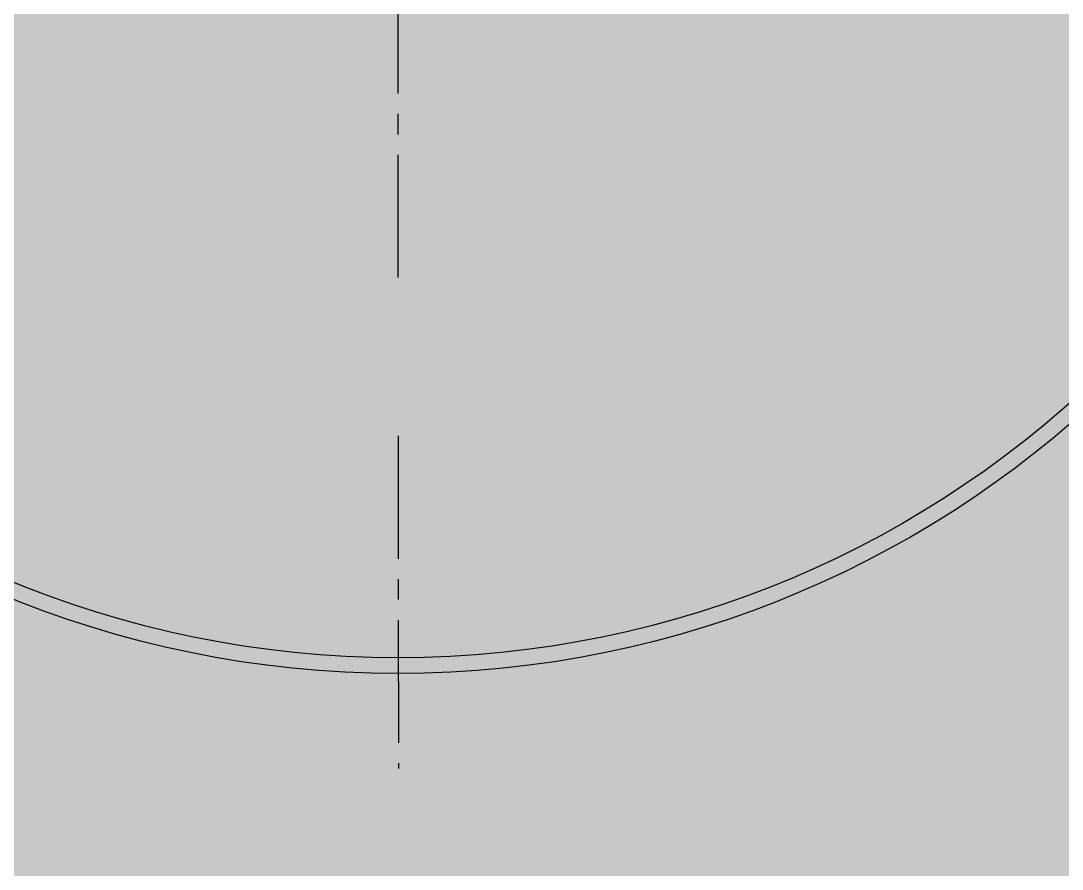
# Model space of a CAD drawing. Header units: millimetres. Extents: x 307301 to 459443, y -2888111 to -2805601.
# Drawn here: x 310508.85 to 310540.66, y -2815590.45 to -2815564.53 of the extents above; entities that cross this region are included whole.
import ezdxf

# ---------------------------------------------------------------- set-up
doc = ezdxf.new("R2010")
doc.units = ezdxf.units.MM
doc.header["$LTSCALE"] = 10
doc.header["$MEASUREMENT"] = 0
doc.linetypes.add('CENTER2', pattern=[1.125, 0.75, -0.125, 0.125, -0.125])
for name, color, linetype in [('$DDT_AUDIT_GENERATED_(15E)', 7, 'Continuous'), ('$DDT_AUDIT_GENERATED_(224)', 7, 'Continuous'), ('$DDT_AUDIT_GENERATED_(7E)', 7, 'Continuous'), ('BMA  furniture', 6, 'Continuous'), ('Default', 7, 'Continuous'), ('Furniture - Plan', 3, 'Continuous')]:
    doc.layers.add(name, color=color, linetype=linetype)

# ---------------------------------------------------------------- blocks, each defined once
blk = doc.blocks.new('TUFTUFTU')
at = {"layer": 'Furniture - Plan', "ltscale": 0.01}
h = blk.add_hatch(color=250, dxfattribs=at)
h.dxf.hatch_style = 1
h.set_gradient(color1=(51, 51, 51), color2=(105, 105, 105), one_color=1, tint=0.41, name='INVCYLINDER')
edge = h.paths.add_edge_path()
edge.add_arc((1413476.938, -245799), 296.526, 0, 360)
at = {"layer": '$DDT_AUDIT_GENERATED_(15E)', "color": 3, "linetype": 'Continuous'}
for radius in [295.946, 295.558]:
    blk.add_circle((1413476.938, -245799), radius, dxfattribs=at)
at = {"layer": '$DDT_AUDIT_GENERATED_(224)', "color": 3, "linetype": 'Continuous'}
for radius in [300, 296.526, 296.132]:
    blk.add_circle((1413476.938, -245799), radius, dxfattribs=at)
at = {"layer": '$DDT_AUDIT_GENERATED_(7E)', "color": 6, "linetype": 'Continuous'}
for radius in [62.905, 61.937]:
    blk.add_circle((1413476.938, -245799), radius, dxfattribs=at)
at = {"layer": 'Default', "color": 6, "linetype": 'CENTER2'}
for p, q in [((1413428.55, -245799.022), (1413408.227, -245799.031)), ((1413438.227, -245799.018), (1413515.649, -245798.982))]:
    blk.add_line(p, q, dxfattribs=at)
blk = doc.blocks.new('SDTYTYT')
at = {"layer": 'Furniture - Plan', "color": 3, "xscale": 0.5000000000000486, "yscale": 0.5000000000000486, "zscale": 0.5000000000000486, "rotation": 180}
blk.add_blockref('TUFTUFTU', (925445.399, -2867082.713), dxfattribs=at)

msp = doc.modelspace()

# ---------------------------------------------------------------- block references
at = {"layer": 'BMA  furniture', "rotation": 270}
msp.add_blockref('SDTYTYT', (3054703.583, -2596846.092, 0.055), dxfattribs=at)

doc.saveas('drawing.dxf')
